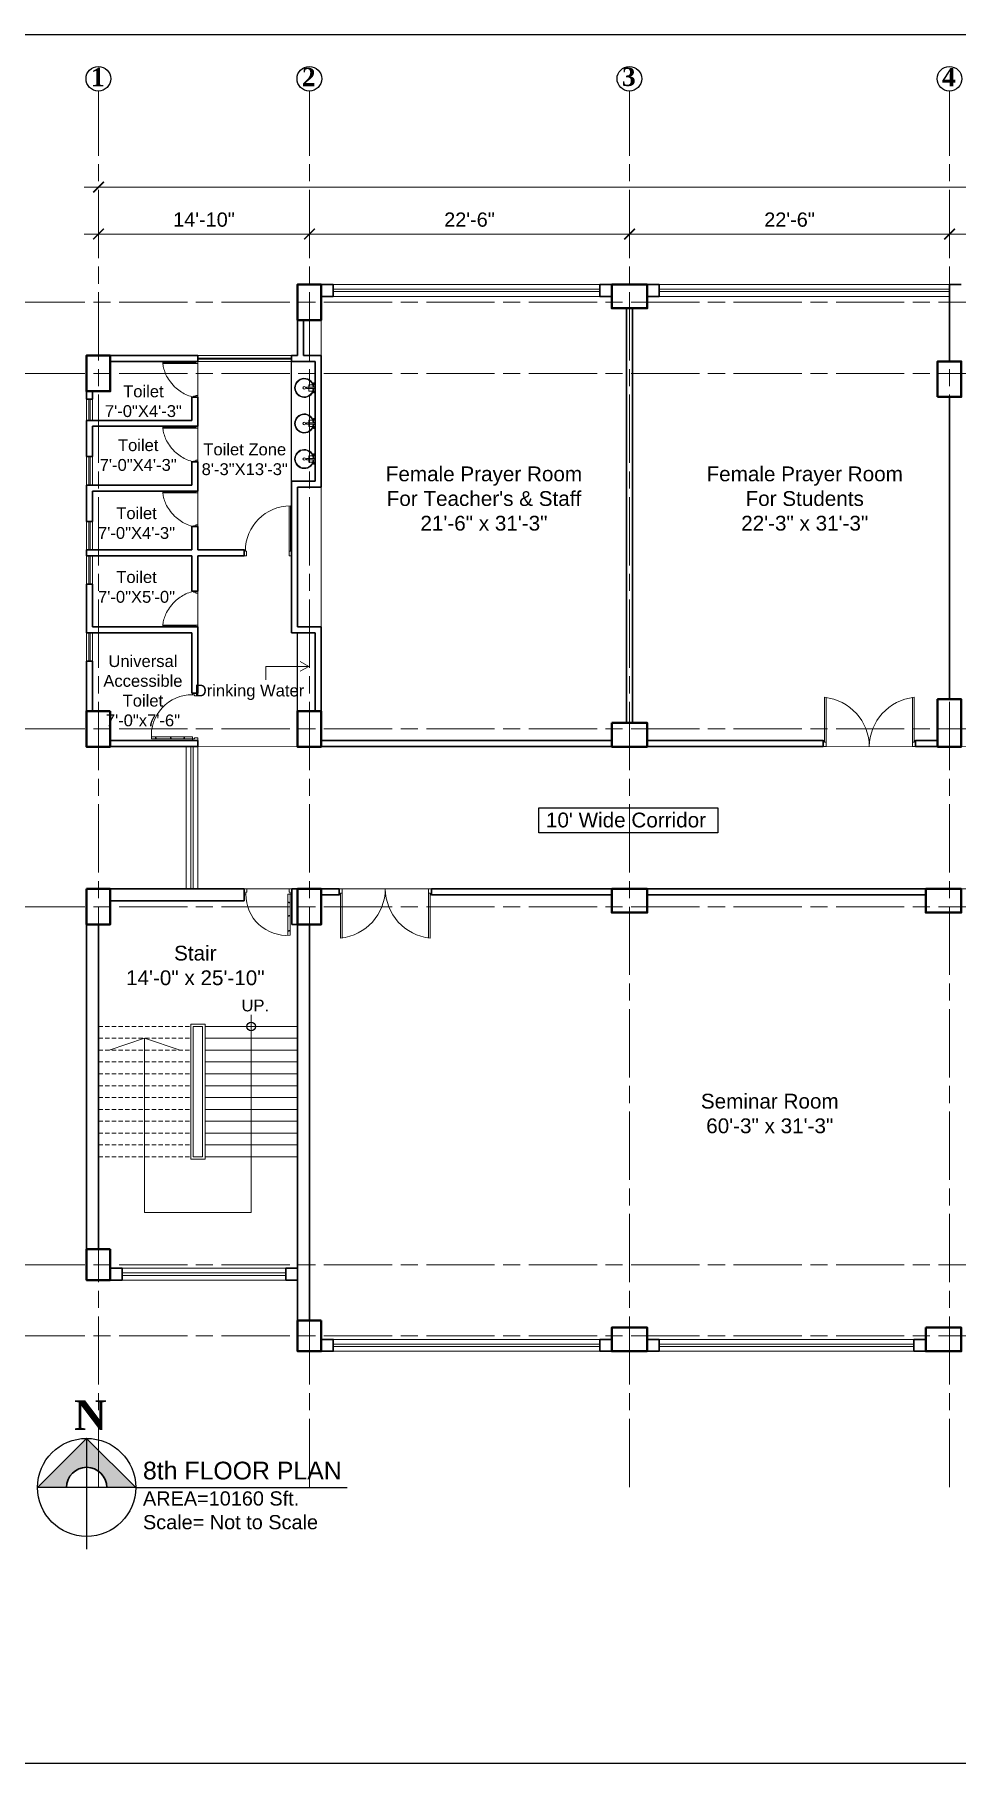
# Model space of a CAD drawing. Header units: inches. Extents: x -12 to 20935469, y -1604 to 24729220.
# Drawn here: x 20895921 to 20896698, y 24705706 to 24707164 of the extents above; entities that cross this region are included whole.
import ezdxf

# ---------------------------------------------------------------- set-up
doc = ezdxf.new("R2010")
doc.units = ezdxf.units.IN
doc.header["$LTSCALE"] = 0.03
doc.header["$MEASUREMENT"] = 0
doc.header["$PDMODE"] = 32
doc.header["$PDSIZE"] = 15
doc.linetypes.add('ACAD_ISO08W100', pattern=[36, 24, -3, 6, -3])
doc.linetypes.add('DASHED2', pattern=[0.375, 0.25, -0.125])
for name, color, linetype, lineweight in [('column', 1, 'Continuous', 40), ('Dim Line', 252, 'Continuous', 13), ('Door', 7, 'Continuous', 18), ('Gas', 21, 'Continuous', 5), ('Glass Line', 252, 'Continuous', 9), ('Grid Line', 252, 'Continuous', 18), ('Hatch', 253, 'Continuous', 15), ('Low Wall', 7, 'Continuous', 30), ('Main Wall', 7, 'Continuous', 30), ('RAIL', 23, 'Continuous', 13), ('STAIR', 46, 'Continuous', 15), ('TOILET FIXTURE', 142, 'Continuous', 5), ('wind.', 150, 'Continuous', 20)]:
    doc.layers.add(name, color=color, linetype=linetype, lineweight=lineweight)
doc.layers.add('TEXT', color=7, linetype='Continuous')
doc.styles.add('2', font='swisscl.ttf')
doc.styles.add('RomanS', font='arial.ttf', dxfattribs={"height": 12})
doc.styles.get("Standard").update_dxf_attribs({"font": 'timesbd.ttf'})
doc.dimstyles.new('Aec_Arch_I', dxfattribs={"dimscale": 96, "dimtxt": 12, "dimasz": 0.09375, "dimexe": 0.125, "dimexo": 0.125, "dimgap": 0.0625, "dimtad": 1, "dimdec": 0, "dimzin": 3, "dimdsep": 46, "dimlunit": 4, "dimtxsty": 'RomanS', "dimblk1": 'ARCHTICK', "dimblk2": 'ARCHTICK', "dimsah": 1, "dimcen": 0.09375, "dimdle": 0.125, "dimadec": 0, "dimazin": 0, "dimtfac": 0.75, "dimtdec": 0, "dimtmove": 2, "dimatfit": 3, "dimldrblk": 'ARCHTICK', "dimfxl": 1, "dimfrac": 1, "dimtolj": 1, "dimtzin": 0, "dimarcsym": 0})

# ---------------------------------------------------------------- blocks, each defined once
blk = doc.blocks.new('_ArchTick')
at = {"color": 0, "linetype": 'ByBlock', "lineweight": 35, "const_width": 0.15}
blk.add_lwpolyline([(-0.5, -0.5), (0.5, 0.5)], dxfattribs=at)
blk = doc.blocks.new('*D14')
at = {"layer": 'Defpoints', "color": 0, "transparency": 16777216}
for p in [(20831126.3, 24724578.2), (20830948.3, 24724562.3), (20831126.3, 24724562.3)]:
    blk.add_point(p, dxfattribs=at)
at = {"layer": 'Dim Line', "color": 0, "lineweight": -2, "transparency": 16777216}
for p, q in [((20830948.3, 24724574.3), (20830948.3, 24724590.2)), ((20831126.3, 24724574.3), (20831126.3, 24724590.2)), ((20830936.3, 24724578.2), (20831138.3, 24724578.2))]:
    blk.add_line(p, q, dxfattribs=at)
at = {"layer": 'Dim Line', "color": 0, "lineweight": -2, "transparency": 16777216, "xscale": 9, "yscale": 9, "zscale": 9, "rotation": 180}
blk.add_blockref('_ArchTick', (20830948.3, 24724578.2), dxfattribs=at)
at = {"layer": 'Dim Line', "color": 0, "lineweight": -2, "transparency": 16777216, "xscale": 9, "yscale": 9, "zscale": 9}
blk.add_blockref('_ArchTick', (20831126.3, 24724578.2), dxfattribs=at)
at = {"layer": 'Dim Line', "color": 0, "transparency": 16777216, "insert": (20831037.3, 24724590.3), "char_height": 12, "attachment_point": 5, "style": 'RomanS'}
blk.add_mtext('\\A1;14\'-10"', dxfattribs=at)
blk = doc.blocks.new('*D7')
at = {"layer": 'Defpoints', "color": 0, "transparency": 16777216}
for p in [(20831396.3, 24724578.2), (20831396.3, 24724578.2), (20831126.3, 24724562.3)]:
    blk.add_point(p, dxfattribs=at)
at = {"layer": 'Dim Line', "color": 0, "lineweight": -2, "transparency": 16777216}
for p, q in [((20831126.3, 24724574.3), (20831126.3, 24724590.2)), ((20831114.3, 24724578.2), (20831408.3, 24724578.2))]:
    blk.add_line(p, q, dxfattribs=at)
at = {"layer": 'Dim Line', "color": 0, "lineweight": -2, "transparency": 16777216, "xscale": 9, "yscale": 9, "zscale": 9, "rotation": 180}
blk.add_blockref('_ArchTick', (20831126.3, 24724578.2), dxfattribs=at)
at = {"layer": 'Dim Line', "color": 0, "lineweight": -2, "transparency": 16777216, "xscale": 9, "yscale": 9, "zscale": 9}
blk.add_blockref('_ArchTick', (20831396.3, 24724578.2), dxfattribs=at)
at = {"layer": 'Dim Line', "color": 0, "transparency": 16777216, "insert": (20831261.3, 24724590.3), "char_height": 12, "attachment_point": 5, "style": 'RomanS'}
blk.add_mtext('\\A1;22\'-6"', dxfattribs=at)
blk = doc.blocks.new('*D8')
at = {"layer": 'Defpoints', "color": 0, "transparency": 16777216}
for p in [(20831396.3, 24724578.2), (20831666.3, 24724578.2), (20831666.3, 24724578.2)]:
    blk.add_point(p, dxfattribs=at)
at = {"layer": 'Dim Line', "color": 0, "lineweight": -2, "transparency": 16777216}
blk.add_line((20831384.3, 24724578.2), (20831678.3, 24724578.2), dxfattribs=at)
at = {"layer": 'Dim Line', "color": 0, "lineweight": -2, "transparency": 16777216, "xscale": 9, "yscale": 9, "zscale": 9, "rotation": 180}
blk.add_blockref('_ArchTick', (20831396.3, 24724578.2), dxfattribs=at)
at = {"layer": 'Dim Line', "color": 0, "lineweight": -2, "transparency": 16777216, "xscale": 9, "yscale": 9, "zscale": 9}
blk.add_blockref('_ArchTick', (20831666.3, 24724578.2), dxfattribs=at)
at = {"layer": 'Dim Line', "color": 0, "transparency": 16777216, "insert": (20831531.3, 24724590.3), "char_height": 12, "attachment_point": 5, "style": 'RomanS'}
blk.add_mtext('\\A1;22\'-6"', dxfattribs=at)
blk = doc.blocks.new('*D9')
at = {"layer": 'Defpoints', "color": 0, "transparency": 16777216}
for p in [(20831666.3, 24724578.2), (20831844.3, 24724578.2), (20831844.3, 24724578.2)]:
    blk.add_point(p, dxfattribs=at)
at = {"layer": 'Dim Line', "color": 0, "lineweight": -2, "transparency": 16777216}
blk.add_line((20831654.3, 24724578.2), (20831856.3, 24724578.2), dxfattribs=at)
at = {"layer": 'Dim Line', "color": 0, "lineweight": -2, "transparency": 16777216, "xscale": 9, "yscale": 9, "zscale": 9, "rotation": 180}
blk.add_blockref('_ArchTick', (20831666.3, 24724578.2), dxfattribs=at)
at = {"layer": 'Dim Line', "color": 0, "lineweight": -2, "transparency": 16777216, "xscale": 9, "yscale": 9, "zscale": 9}
blk.add_blockref('_ArchTick', (20831844.3, 24724578.2), dxfattribs=at)
at = {"layer": 'Dim Line', "color": 0, "transparency": 16777216, "insert": (20831755.3, 24724590.3), "char_height": 12, "attachment_point": 5, "style": 'RomanS'}
blk.add_mtext('\\A1;14\'-10"', dxfattribs=at)
blk = doc.blocks.new('*D13')
at = {"layer": 'Defpoints', "color": 0, "transparency": 16777216}
for p in [(20830948.3, 24724610.7), (20832951.8, 24724617.8), (20832951.8, 24724610.7)]:
    blk.add_point(p, dxfattribs=at)
at = {"layer": 'Dim Line', "color": 0, "lineweight": -2, "transparency": 16777216}
for p, q in [((20830948.3, 24724622.7), (20830948.3, 24724629.8)), ((20832951.8, 24724622.7), (20832951.8, 24724629.8)), ((20830936.3, 24724617.8), (20832963.8, 24724617.8))]:
    blk.add_line(p, q, dxfattribs=at)
at = {"layer": 'Dim Line', "color": 0, "lineweight": -2, "transparency": 16777216, "xscale": 9, "yscale": 9, "zscale": 9, "rotation": 180}
blk.add_blockref('_ArchTick', (20830948.3, 24724617.8), dxfattribs=at)
at = {"layer": 'Dim Line', "color": 0, "lineweight": -2, "transparency": 16777216, "xscale": 9, "yscale": 9, "zscale": 9}
blk.add_blockref('_ArchTick', (20832951.8, 24724617.8), dxfattribs=at)
at = {"layer": 'Dim Line', "color": 0, "transparency": 16777216, "insert": (20831950, 24724629.9), "char_height": 12, "attachment_point": 5, "style": 'RomanS'}
blk.add_mtext('\\A1;166\'-11"', dxfattribs=at)
blk = doc.blocks.new('Door_45')
at = {"layer": 'Door'}
for p, q in [((1.5, 5), (1.5, 44)), ((1.5, 40), (2.2, 40)), ((2.2, 40), (2.2, 39.5)), ((2.2, 39.5), (2.7, 39.5)), ((2.7, 39.5), (2.7, 40)), ((2.7, 40), (3.5, 40)), ((3.5, 44), (3.5, 5)), ((1.5, 25.8), (2.2, 25.8)), ((2.2, 25.8), (2.2, 25.3)), ((2.2, 25.3), (2.7, 25.3)), ((2.7, 25.8), (3.5, 25.8)), ((2.7, 25.3), (2.7, 25.8)), ((0, 0), (0, 5)), ((0, 5), (1.5, 5)), ((1.5, 12.6), (2.2, 12.6)), ((3.5, 5), (1.5, 5)), ((1.5, 5), (1.5, 3)), ((1.5, 3), (2.5, 3)), ((2.2, 12.6), (2.2, 13.1)), ((2.2, 13.1), (2.7, 13.1)), ((2.5, 3), (2.5, 0)), ((2.7, 13.1), (2.7, 12.6)), ((2.7, 12.6), (3.5, 12.6)), ((42.5, 3), (42.5, 0)), ((43.5, 3), (42.5, 3)), ((45, 5), (43.5, 5)), ((43.5, 5), (43.5, 3)), ((45, 0), (45, 5)), ((2.5, 0), (0, 0)), ((42.5, 0), (45, 0))]:
    blk.add_line(p, q, dxfattribs=at)
blk.add_arc((4.7, 5.3), 38.8, 359.6233, 94.6685, dxfattribs=at)
blk = doc.blocks.new('sssss-flat-876')
at = {"layer": 'Door', "linetype": 'Continuous', "ltscale": 3}
blk.add_line((3666.5, 84027.2), (3666.5, 84055.7), dxfattribs=at)
at = {"layer": 'Door', "linetype": 'Continuous', "ltscale": 3, "extrusion": (-7.21527e-09, -3.35624e-18, 1), "elevation": 0}
for points in [[(3666.5, 84057.2), (3666.5, 84055.7), (3668.4, 84055.7), (3668.4, 84056.5), (3670.2, 84056.5), (3670.2, 84057.2)], [(3668.4, 84055.7), (3696.2, 84055.7), (3696.2, 84056.5), (3668.4, 84056.5)]]:
    blk.add_lwpolyline(points, close=True, dxfattribs=at)
at = {"layer": 'Door', "linetype": 'Continuous', "ltscale": 3, "flags": 128}
blk.add_lwpolyline([(3670.2, 84027.2, 0.04096), (3675.5, 84028.9, 0.082496), (3684.9, 84034.8, 0.052187), (3689.7, 84040, 0.043988), (3692.9, 84045, 0.036571), (3694.8, 84049.6, 0.034751), (3695.9, 84054.2, 0.011435), (3696.2, 84055.7)], format="xyb", dxfattribs=at)
at = {"layer": 'Door', "linetype": 'Continuous', "ltscale": 3}
blk.add_lwpolyline([(3666.5, 84027.2), (3666.5, 84028.7), (3668.4, 84028.7), (3668.4, 84027.9), (3670.2, 84027.9), (3670.2, 84027.2)], close=True, dxfattribs=at)
blk = doc.blocks.new('7-flat-72')
at = {"layer": 'Glass Line', "color": 8, "ltscale": 20}
for p, q in [((-64478.7, 376960.5), (-64480.3, 376960.5)), ((-64480.3, 376959.5), (-64480.3, 376960.5)), ((-64480.3, 376959.5), (-64480.3, 376960.5)), ((-64478.7, 376959.5), (-64480.3, 376959.5)), ((-64480.3, 376959.1), (-64480.3, 376959.4)), ((-64478.7, 376959.4), (-64480.3, 376959.4)), ((-64478.7, 376959.1), (-64480.3, 376959.1)), ((-64480.2, 376959.4), (-64480.2, 376959.5)), ((-64480.1, 376959.5), (-64480.1, 376960.5)), ((-64479.9, 376959.5), (-64479.9, 376960.5)), ((-64479.5, 376959.5), (-64479.5, 376960.5)), ((-64479.1, 376959.5), (-64479.1, 376960.5)), ((-64478.9, 376959.5), (-64478.9, 376960.5)), ((-64478.9, 376959.4), (-64478.9, 376959.5)), ((-64478.8, 376959.5), (-64478.8, 376960.5)), ((-64478.7, 376959.5), (-64478.7, 376960.5)), ((-64478.7, 376959.1), (-64478.7, 376959.4)), ((-64475.1, 376959.4), (-64476.9, 376959.4)), ((-64476.9, 376959.1), (-64476.9, 376959.4)), ((-64475.1, 376959.1), (-64476.9, 376959.1)), ((-64476.6, 376959.4), (-64476.6, 376966.6)), ((-64475.5, 376966.6), (-64476.6, 376966.6)), ((-64475.5, 376959.4), (-64475.5, 376966.6)), ((-64475.1, 376959.1), (-64475.1, 376959.4)), ((-64473.3, 376960.5), (-64471.7, 376960.5)), ((-64473.3, 376959.5), (-64473.3, 376960.5)), ((-64473.3, 376959.5), (-64473.3, 376960.5)), ((-64473.3, 376959.5), (-64471.7, 376959.5)), ((-64473.3, 376959.1), (-64473.3, 376959.4)), ((-64473.3, 376959.4), (-64471.7, 376959.4)), ((-64473.3, 376959.1), (-64471.7, 376959.1)), ((-64473.1, 376959.5), (-64473.1, 376960.5)), ((-64473.1, 376959.4), (-64473.1, 376959.5)), ((-64472.9, 376959.5), (-64472.9, 376960.5)), ((-64472.5, 376959.5), (-64472.5, 376960.5)), ((-64472.1, 376959.5), (-64472.1, 376960.5)), ((-64471.9, 376959.5), (-64471.9, 376960.5)), ((-64471.9, 376959.4), (-64471.9, 376959.5)), ((-64471.8, 376959.5), (-64471.8, 376960.5)), ((-64471.7, 376959.5), (-64471.7, 376960.5)), ((-64471.7, 376959.1), (-64471.7, 376959.4))]:
    blk.add_line(p, q, dxfattribs=at)
blk.add_circle((-64476, 376968.4, 0), 1.08, dxfattribs=at)
for radius, start, end in [(8.1, 273.8334, 266.1883), (7.55, 274.115, 265.9068)]:
    blk.add_arc((-64476, 376968.4, 0), radius, start, end, dxfattribs=at)
blk = doc.blocks.new('SFSFSFS-flat-72')
at = {"layer": 'TOILET FIXTURE', "ltscale": 0.2}
blk.add_lwpolyline([(-3918.5, -3608.1), (-3918.5, -3602.7), (-3923.9, -3602.7), (-3923.9, -3608.1)], close=True, dxfattribs=at)
at = {"layer": 'TOILET FIXTURE', "ltscale": 20}
blk.add_blockref('7-flat-72', (60554.8, -380567.2), dxfattribs=at)
blk = doc.blocks.new('$D40')
at = {"layer": 'Door'}
for p, q in [((1, 4), (1, 42)), ((2, 0), (2, 42)), ((1, 5), (0, 5)), ((2, 0), (0, 0)), ((2, 4), (1, 4)), ((39, 4), (38, 4)), ((38, 4), (38, 0)), ((40, 0), (38, 0)), ((40, 5), (39, 5)), ((39, 5), (39, 4))]:
    blk.add_line(p, q, dxfattribs=at)
blk.add_arc((1, 4), 38, 0, 90, dxfattribs=at)
blk = doc.blocks.new('fff')
at = {"layer": 'Grid Line', "color": 252, "linetype": 'ACAD_ISO08W100', "lineweight": 9, "ltscale": 80, "true_color": 0x939598}
for p, q in [((20830948.3, 24723521.1), (20830948.3, 24724698.8)), ((20831126.3, 24723521.1), (20831126.3, 24724698.8)), ((20831396.3, 24723521.1), (20831396.3, 24724698.8)), ((20831666.3, 24723521.1), (20831666.3, 24724698.8)), ((20833096.9, 24724520.6), (20830726.1, 24724520.6)), ((20833096.9, 24724460.6), (20830726.1, 24724460.6)), ((20833096.9, 24724160.7), (20830726.1, 24724160.7)), ((20833096.9, 24724010.7), (20830726.1, 24724010.7)), ((20833096.9, 24723708.7), (20830726.1, 24723708.7)), ((20833096.9, 24723648.8), (20830726.1, 24723648.8))]:
    blk.add_line(p, q, dxfattribs=at)
at = {"layer": 'Dim Line'}
for base, p1, p2, picture, middle in [((20832951.7523, 24724617.8128), (20830948.3088, 24724610.7482), (20832951.7523, 24724610.7482), '*D13', (20831950.0306, 24724629.9397)), ((20831126.3, 24724578.2), (20830948.3, 24724562.3), (20831126.3, 24724562.3), '*D14', (20831037.3, 24724590.3)), ((20831396.3, 24724578.2), (20831126.3, 24724562.3), (20831396.3, 24724578.2), '*D7', (20831261.3, 24724590.3)), ((20831666.3, 24724578.2), (20831396.3, 24724578.2), (20831666.3, 24724578.2), '*D8', (20831531.3, 24724590.3)), ((20831844.3, 24724578.2), (20831666.3, 24724578.2), (20831844.3, 24724578.2), '*D9', (20831755.3, 24724590.3))]:
    dim = blk.add_linear_dim(base=base, p1=p1, p2=p2, dimstyle='Aec_Arch_I', dxfattribs=at)
    dim.commit()
    dim.dimension.update_dxf_attribs({"geometry": picture, "text_midpoint": middle})

msp = doc.modelspace()

# ---------------------------------------------------------------- hatches: boundary and pattern name
at = {"layer": 'Low Wall'}
h = msp.add_hatch(color=256, dxfattribs=at)
h.paths.add_polyline_path([(20895947.6, 24705938.4), (20895923.2, 24705938.4), (20895964.6, 24705979.8), (20895964.6, 24705955.4, 0.414214)])
h.paths.add_polyline_path([(20895964.6, 24705955.4), (20895964.6, 24705979.8), (20896006.1, 24705938.4), (20895981.7, 24705938.4, 0.414214)])

# ---------------------------------------------------------------- linework, layer by layer
for p, q in [((20896137.5, 24706787.2), (20896137.5, 24706888.2)), ((20896142.5, 24706593.3), (20896142.5, 24706659.4)), ((20896053.5, 24706568.5), (20896058.5, 24706568.5)), ((20896585.9, 24706565.9), (20896585.9, 24706563.4)), ((20896663.9, 24706565.9), (20896663.9, 24706563.4)), ((20896172.5, 24706053.3), (20896172.5, 24706053.3)), ((20895964.6, 24705979.8), (20895964.6, 24705886.4)), ((20896006.1, 24705938.4), (20896184.4, 24705938.4))]:
    msp.add_line(p, q)
msp.add_lwpolyline([(20896346.2, 24706511.6), (20896497, 24706511.6), (20896497, 24706490.5), (20896346.2, 24706490.5)], close=True)
msp.add_lwpolyline([(20896006, 24705938.4), (20895923.2, 24705938.3)])
for centre, radius in [((20896103.5, 24706327.3), 3.61), ((20895964.6, 24705938.4), 41.4)]:
    msp.add_circle(centre, radius)
at = {"layer": 'column', "lineweight": 40, "ltscale": 20}
for points in [[(20896162.5, 24706953.2), (20896142.5, 24706953.2), (20896142.5, 24706923.2), (20896162.5, 24706923.2)], [(20896407.6, 24706953.2), (20896407.6, 24706933.2), (20896437.6, 24706933.2), (20896437.6, 24706953.2)], [(20895984.5, 24706893.2), (20895964.5, 24706893.2), (20895964.5, 24706863.2), (20895984.5, 24706863.2)], [(20896682.5, 24706858.4), (20896702.5, 24706858.4), (20896702.5, 24706888.4), (20896682.5, 24706888.4)], [(20896682.5, 24706563.3), (20896702.5, 24706563.3), (20896702.5, 24706603.3), (20896682.5, 24706603.3)], [(20895984.5, 24706593.3), (20895964.5, 24706593.3), (20895964.5, 24706563.3), (20895984.5, 24706563.3)], [(20896162.5, 24706593.3), (20896142.5, 24706593.3), (20896142.5, 24706563.3), (20896162.5, 24706563.3)], [(20896407.6, 24706583.3), (20896407.6, 24706563.3), (20896437.6, 24706563.3), (20896437.6, 24706583.3)], [(20895964.6, 24706443.3), (20895984.6, 24706443.3), (20895984.6, 24706413.3), (20895964.6, 24706413.3)], [(20896142.6, 24706443.3), (20896162.6, 24706443.3), (20896162.6, 24706413.3), (20896142.6, 24706413.3)], [(20896407.6, 24706443.3), (20896407.6, 24706423.3), (20896437.6, 24706423.3), (20896437.6, 24706443.3)], [(20896672.5, 24706443.3), (20896672.5, 24706423.3), (20896702.5, 24706423.3), (20896702.5, 24706443.3)], [(20895984.6, 24706139.3), (20895964.6, 24706139.3), (20895964.6, 24706113.3), (20895984.6, 24706113.3)], [(20896162.6, 24706079.3), (20896142.6, 24706079.3), (20896142.6, 24706053.3), (20896162.6, 24706053.3)], [(20896437.6, 24706053.3), (20896437.6, 24706073.3), (20896407.6, 24706073.3), (20896407.6, 24706053.3)], [(20896672.5, 24706073.3), (20896672.5, 24706053.3), (20896702.5, 24706053.3), (20896702.5, 24706073.3)]]:
    msp.add_lwpolyline(points, close=True, dxfattribs=at)
at = {"layer": 'Defpoints'}
msp.add_lwpolyline([(20895720, 24707164.1), (20898158.8, 24707164.1), (20898158.8, 24705705.5), (20895720, 24705705.5)], close=True, dxfattribs=at)
at = {"layer": 'Door'}
for p, q in [((20896587.2, 24706567.1), (20896587.2, 24706605)), ((20896588.5, 24706563.4), (20896588.5, 24706604.9)), ((20896661.3, 24706563.4), (20896661.3, 24706604.9)), ((20896662.6, 24706567.1), (20896662.6, 24706605)), ((20896587.2, 24706568.4), (20896585.9, 24706568.4)), ((20896588.5, 24706563.4), (20896585.9, 24706563.4)), ((20896588.5, 24706567.1), (20896587.2, 24706567.1)), ((20896661.3, 24706567.1), (20896662.6, 24706567.1)), ((20896661.3, 24706563.4), (20896663.9, 24706563.4)), ((20896662.6, 24706568.4), (20896663.9, 24706568.4)), ((20896180.2, 24706443.3), (20896177.6, 24706443.3)), ((20896178.9, 24706438.3), (20896177.6, 24706438.3)), ((20896178.9, 24706439.6), (20896178.9, 24706401.7)), ((20896180.2, 24706439.6), (20896178.9, 24706439.6)), ((20896180.2, 24706443.3), (20896180.2, 24706401.8)), ((20896253, 24706443.3), (20896253, 24706401.8)), ((20896253, 24706443.3), (20896255.6, 24706443.3)), ((20896253, 24706439.6), (20896254.3, 24706439.6)), ((20896254.3, 24706439.6), (20896254.3, 24706401.7)), ((20896254.3, 24706438.3), (20896255.6, 24706438.3))]:
    msp.add_line(p, q, dxfattribs=at)
for centre, start, end in [((20896582.6, 24706562.9), 0.5906, 83.7783), ((20896667.2, 24706562.9), 96.2217, 179.4094), ((20896174.3, 24706443.8), 276.2217, 359.4094), ((20896258.9, 24706443.8), 180.5906, 263.7783)]:
    msp.add_arc(centre, 42.3, start, end, dxfattribs=at)
at = {"layer": 'Gas', "color": 0, "lineweight": 5}
for points in [[(20896064.5, 24706329.3), (20896052.5, 24706329.3), (20896052.5, 24706215.3), (20896064.5, 24706215.3)], [(20896062.5, 24706327.3), (20896054.5, 24706327.3), (20896054.5, 24706217.3), (20896062.5, 24706217.3)]]:
    msp.add_lwpolyline(points, close=True, dxfattribs=at)
at = {"layer": 'Hatch', "lineweight": 5}
for p, q in [((20896162.5, 24706893.2), (20896162.5, 24706923.2)), ((20896162.5, 24706664.4), (20896162.5, 24706782.2))]:
    msp.add_line(p, q, dxfattribs=at)
at = {"layer": 'Hatch', "lineweight": 0}
msp.add_lwpolyline([(20897894, 24706563.4), (20897060.1, 24706563.4), (20897060.1, 24706878.2), (20896880.4, 24706878.4), (20896880.4, 24706563.3), (20896058.5, 24706563.5), (20896058.5, 24706443.4), (20896880.5, 24706443.4), (20896880.5, 24706223.9), (20897090.1, 24706223.9), (20897090.1, 24706073.3), (20897090.1, 24706058.4), (20897091.5, 24706058.4), (20897195.2, 24706058.4), (20897193, 24706443.4), (20897894, 24706443.4)], close=True, dxfattribs=at)
at = {"layer": 'Low Wall', "color": 0}
msp.add_lwpolyline([(20895923.2, 24705938.4), (20895964.6, 24705979.8), (20896006.1, 24705938.4)], dxfattribs=at)
at = {"layer": 'Low Wall'}
msp.add_arc((20895964.6, 24705938.4), 17, 0, 180, dxfattribs=at)
at = {"layer": 'Main Wall', "lineweight": 30}
for p, q in [((20896692.5, 24706953.2), (20896702.5, 24706953.2)), ((20896692.5, 24706888.4), (20896692.5, 24706953.2)), ((20896142.5, 24706893.2), (20896142.5, 24706923.2)), ((20896147.5, 24706893.2), (20896147.5, 24706923.2)), ((20896420.1, 24706583.3), (20896420.1, 24706933.2)), ((20896425.1, 24706583.3), (20896425.1, 24706933.2)), ((20896692.5, 24706907.2), (20896692.5, 24706907.2)), ((20895984.5, 24706893.2), (20896058.5, 24706893.2)), ((20896058.5, 24706888.2), (20896058.5, 24706893.2)), ((20896137.5, 24706893.2), (20896142.5, 24706893.2)), ((20896137.5, 24706888.2), (20896137.5, 24706893.2)), ((20896147.5, 24706893.2), (20896162.5, 24706893.2)), ((20896162.5, 24706782.2), (20896162.5, 24706893.2)), ((20896692.5, 24706901.2), (20896692.5, 24706901.2)), ((20895984.5, 24706888.2), (20896058.5, 24706888.2)), ((20896137.5, 24706888.2), (20896157.5, 24706888.2)), ((20896157.5, 24706787.2), (20896157.5, 24706888.2)), ((20895964.5, 24706856.6), (20895964.5, 24706863.2)), ((20896053.5, 24706858.2), (20896058.5, 24706858.2)), ((20896053.5, 24706858.2), (20896053.5, 24706838.6)), ((20896692.5, 24706603.3), (20896692.5, 24706858.4)), ((20896053.5, 24706838.6), (20895964.5, 24706838.6)), ((20895964.5, 24706808), (20895964.5, 24706838.6)), ((20896058.5, 24706833.6), (20895969.5, 24706833.6)), ((20896053.5, 24706803.6), (20896053.5, 24706784)), ((20896058.5, 24706803.6), (20896053.5, 24706803.6)), ((20896053.5, 24706784), (20895964.5, 24706784)), ((20895964.5, 24706753.4), (20895964.5, 24706784)), ((20896058.5, 24706779), (20895969.5, 24706779)), ((20895969.5, 24706779), (20895969.5, 24706753.4)), ((20896137.5, 24706729.4), (20896137.5, 24706787.2)), ((20896137.5, 24706787.2), (20896157.5, 24706787.2)), ((20896142.5, 24706664.4), (20896142.5, 24706782.2)), ((20896142.5, 24706782.2), (20896162.5, 24706782.2)), ((20895964.5, 24706753.4), (20895969.5, 24706753.4)), ((20896058.5, 24706749), (20896053.5, 24706749)), ((20895964.5, 24706729.4), (20896053.5, 24706729.4)), ((20895964.5, 24706724.4), (20895964.5, 24706729.4)), ((20896097.5, 24706724.4), (20896097.5, 24706729.4)), ((20896137.5, 24706659.4), (20896137.5, 24706729.4)), ((20896053.5, 24706724.4), (20895964.5, 24706724.4)), ((20896053.5, 24706694.4), (20896053.5, 24706724.4)), ((20896058.5, 24706694.4), (20896058.5, 24706724.4)), ((20896097.5, 24706724.4), (20896058.5, 24706724.4)), ((20895969.5, 24706700.4), (20895964.5, 24706700.4)), ((20895964.5, 24706659.4), (20895964.5, 24706700.4)), ((20895969.5, 24706700.4), (20895969.5, 24706664.4)), ((20896058.5, 24706694.4), (20896053.5, 24706694.4)), ((20896053.5, 24706659.4), (20895964.5, 24706659.4)), ((20896058.5, 24706664.4), (20895969.5, 24706664.4)), ((20896053.5, 24706608.5), (20896053.5, 24706659.4)), ((20896058.5, 24706608.5), (20896058.5, 24706664.4)), ((20896137.5, 24706659.4), (20896157.5, 24706659.4)), ((20896142.5, 24706664.4), (20896162.5, 24706664.4)), ((20896157.5, 24706593.3), (20896157.5, 24706659.4)), ((20896162.5, 24706593.3), (20896162.5, 24706664.4)), ((20895964.5, 24706593.3), (20895964.5, 24706635.4)), ((20895969.5, 24706635.4), (20895964.5, 24706635.4)), ((20895969.5, 24706635.4), (20895969.5, 24706593.3)), ((20896058.5, 24706608.5), (20896053.5, 24706608.5)), ((20896058.5, 24706568.5), (20895984.5, 24706568.5)), ((20896058.5, 24706563.5), (20895984.5, 24706563.5)), ((20896058.5, 24706568.5), (20896058.5, 24706563.5)), ((20896407.6, 24706568.4), (20896162.5, 24706568.4)), ((20896407.6, 24706563.4), (20896162.5, 24706563.4)), ((20896437.6, 24706568.4), (20896585.9, 24706568.4)), ((20896437.6, 24706563.4), (20896585.9, 24706563.4)), ((20896585.9, 24706563.4), (20896585.9, 24706568.4)), ((20896663.9, 24706563.4), (20896663.9, 24706568.4)), ((20896663.9, 24706568.4), (20896682.5, 24706568.4)), ((20896663.9, 24706563.4), (20896682.5, 24706563.4)), ((20896097.6, 24706443.3), (20895984.6, 24706443.3)), ((20896097.6, 24706443.3), (20896097.6, 24706433.3)), ((20896142.6, 24706443.3), (20896137.6, 24706443.3)), ((20896137.6, 24706443.3), (20896137.6, 24706413.3)), ((20896152.6, 24706443.3), (20896142.6, 24706443.3)), ((20896162.6, 24706443.3), (20896177.6, 24706443.3)), ((20896177.6, 24706438.3), (20896162.6, 24706438.3)), ((20896177.6, 24706443.3), (20896177.6, 24706438.3)), ((20896255.6, 24706443.3), (20896407.6, 24706443.3)), ((20896255.6, 24706438.3), (20896255.6, 24706443.3)), ((20896407.6, 24706438.3), (20896255.6, 24706438.3)), ((20896437.6, 24706443.3), (20896672.5, 24706443.3)), ((20896672.5, 24706438.3), (20896437.6, 24706438.3)), ((20896097.6, 24706433.3), (20895984.6, 24706433.3)), ((20895964.6, 24706413.3), (20895964.6, 24706139.3)), ((20895974.6, 24706413.3), (20895974.6, 24706139.3)), ((20896137.6, 24706413.3), (20896142.6, 24706413.3)), ((20896142.6, 24706079.3), (20896142.6, 24706413.3)), ((20896152.6, 24706079.3), (20896152.6, 24706413.3))]:
    msp.add_line(p, q, dxfattribs=at)
for points in [[(20896162.5, 24706953.2), (20896172.5, 24706953.2), (20896172.5, 24706943.2), (20896162.5, 24706943.2)], [(20896407.5, 24706953.2), (20896397.5, 24706953.2), (20896397.5, 24706943.2), (20896407.5, 24706943.2)], [(20896437.5, 24706953.2), (20896447.5, 24706953.2), (20896447.5, 24706943.2), (20896437.5, 24706943.2)], [(20895969.5, 24706863.2), (20895969.5, 24706856.6)], [(20895969.5, 24706856.6), (20895964.5, 24706856.6)], [(20896058.5, 24706858.2), (20896058.5, 24706833.6)], [(20895969.5, 24706833.6), (20895969.5, 24706808)], [(20895969.5, 24706808), (20895964.5, 24706808)], [(20896058.5, 24706803.6), (20896058.5, 24706779)], [(20896053.5, 24706749), (20896053.5, 24706729.4)], [(20896058.5, 24706749), (20896058.5, 24706729.4)], [(20896058.5, 24706729.4), (20896097.5, 24706729.4)], [(20896162.6, 24706053.3), (20896172.6, 24706053.3), (20896172.6, 24706063.3), (20896162.6, 24706063.3)], [(20896407.6, 24706053.3), (20896397.6, 24706053.3), (20896397.6, 24706063.3), (20896407.6, 24706063.3)], [(20896437.6, 24706053.3), (20896447.6, 24706053.3), (20896447.6, 24706063.3), (20896437.6, 24706063.3)], [(20896672.5, 24706053.3), (20896662.5, 24706053.3), (20896662.5, 24706063.3), (20896672.5, 24706063.3)]]:
    msp.add_lwpolyline(points, dxfattribs=at)
at = {"layer": 'Main Wall'}
for points in [[(20895984.6, 24706123.3), (20895994.6, 24706123.3), (20895994.6, 24706113.3), (20895984.6, 24706113.3)], [(20896132.6, 24706123.3), (20896142.6, 24706123.3), (20896142.6, 24706113.3), (20896132.6, 24706113.3)]]:
    msp.add_lwpolyline(points, close=True, dxfattribs=at)
at = {"layer": 'RAIL', "lineweight": 9}
for p, q in [((20896103.5, 24706337), (20896103.5, 24706170.3)), ((20896013.5, 24706317.3), (20895983.5, 24706307.3)), ((20896013.5, 24706170.3), (20896013.5, 24706317.3)), ((20896043.5, 24706307.3), (20896013.5, 24706317.3)), ((20896142.5, 24706307.3), (20896064.5, 24706307.3)), ((20896103.5, 24706170.3), (20896013.5, 24706170.3))]:
    msp.add_line(p, q, dxfattribs=at)
at = {"layer": 'STAIR', "color": 253, "lineweight": 5}
for p, q in [((20896152.1, 24706631), (20896115.8, 24706631)), ((20896115.8, 24706631), (20896115.8, 24706619.8)), ((20896152.1, 24706631), (20896144.8, 24706635.1)), ((20896152.1, 24706631), (20896144.8, 24706627))]:
    msp.add_line(p, q, dxfattribs=at)
at = {"layer": 'STAIR', "color": 32, "linetype": 'DASHED2', "lineweight": 5, "ltscale": 500}
for p, q in [((20895974.5, 24706327.3), (20896052.5, 24706327.3)), ((20895974.5, 24706317.3), (20896052.5, 24706317.3)), ((20895974.5, 24706307.3), (20896052.5, 24706307.3)), ((20895974.5, 24706297.3), (20896052.5, 24706297.3)), ((20895974.5, 24706287.3), (20896052.5, 24706287.3)), ((20895974.5, 24706277.3), (20896052.5, 24706277.3)), ((20895974.5, 24706267.3), (20896052.5, 24706267.3)), ((20895974.5, 24706257.3), (20896052.5, 24706257.3)), ((20895974.5, 24706247.3), (20896052.5, 24706247.3)), ((20895974.5, 24706237.3), (20896052.5, 24706237.3)), ((20895974.5, 24706227.3), (20896052.5, 24706227.3)), ((20895974.5, 24706217.3), (20896052.5, 24706217.3))]:
    msp.add_line(p, q, dxfattribs=at)
at = {"layer": 'STAIR', "color": 32, "lineweight": 5}
for p, q in [((20896064.5, 24706327.3), (20896142.5, 24706327.3)), ((20896064.5, 24706317.3), (20896142.5, 24706317.3)), ((20896082.5, 24706307.3), (20896142.5, 24706307.3)), ((20896064.5, 24706297.3), (20896142.5, 24706297.3)), ((20896064.5, 24706287.3), (20896142.5, 24706287.3)), ((20896064.5, 24706277.3), (20896142.5, 24706277.3)), ((20896064.5, 24706267.3), (20896142.5, 24706267.3)), ((20896064.5, 24706257.3), (20896142.5, 24706257.3)), ((20896064.5, 24706247.3), (20896142.5, 24706247.3)), ((20896064.5, 24706237.3), (20896142.5, 24706237.3)), ((20896064.5, 24706227.3), (20896142.5, 24706227.3)), ((20896064.5, 24706217.3), (20896142.5, 24706217.3))]:
    msp.add_line(p, q, dxfattribs=at)
at = {"layer": 'TEXT'}
for centre in [(20895974.5, 24707126.8), (20896152.5, 24707126.8), (20896422.5, 24707126.8), (20896692.5, 24707126.8)]:
    msp.add_circle(centre, 10.4, dxfattribs=at)
at = {"layer": 'wind.', "lineweight": 5}
for p, q in [((20896397.5, 24706953.2), (20896172.5, 24706953.2)), ((20896172.5, 24706949.2), (20896397.5, 24706949.3)), ((20896447.5, 24706953.2), (20896692.5, 24706953.2)), ((20896447.5, 24706949.2), (20896692.5, 24706949.3)), ((20896172.5, 24706947.2), (20896397.5, 24706947.3)), ((20896172.5, 24706943.2), (20896397.5, 24706943.2)), ((20896447.5, 24706947.2), (20896692.5, 24706947.3)), ((20896447.5, 24706943.2), (20896692.5, 24706943.2)), ((20896058.5, 24706893.2), (20896137.5, 24706893.2)), ((20896058.5, 24706891.2), (20896137.5, 24706891.2)), ((20896058.5, 24706890.2), (20896137.5, 24706890.2)), ((20896058.5, 24706888.2), (20896137.5, 24706888.2)), ((20895964.5, 24706856.6), (20895964.5, 24706838.6)), ((20895966.5, 24706856.6), (20895966.5, 24706838.6)), ((20895967.5, 24706856.6), (20895967.5, 24706838.6)), ((20895969.5, 24706856.6), (20895969.5, 24706838.6)), ((20895964.5, 24706808), (20895964.5, 24706784)), ((20895966.5, 24706808), (20895966.5, 24706784)), ((20895967.5, 24706808), (20895967.5, 24706784)), ((20895969.5, 24706808), (20895969.5, 24706784)), ((20895964.5, 24706729.4), (20895964.5, 24706753.4)), ((20895966.5, 24706729.4), (20895966.5, 24706753.4)), ((20895967.5, 24706729.4), (20895967.5, 24706753.4)), ((20895969.5, 24706729.4), (20895969.5, 24706753.4)), ((20895964.5, 24706700.4), (20895964.5, 24706724.4)), ((20895966.5, 24706700.4), (20895966.5, 24706724.4)), ((20895967.5, 24706700.4), (20895967.5, 24706724.4)), ((20895969.5, 24706700.4), (20895969.5, 24706724.4)), ((20895964.5, 24706635.4), (20895964.5, 24706659.4)), ((20895966.5, 24706635.4), (20895966.5, 24706659.4)), ((20895967.5, 24706635.4), (20895967.5, 24706659.4)), ((20895969.5, 24706635.4), (20895969.5, 24706659.4)), ((20896048.6, 24706443.3), (20896048.6, 24706563.4)), ((20896052.6, 24706443.3), (20896052.6, 24706563.4)), ((20896054.6, 24706443.3), (20896054.6, 24706563.4)), ((20895989.6, 24706123.3), (20896137.6, 24706123.3)), ((20895994.6, 24706119.3), (20896132.6, 24706119.3)), ((20895994.6, 24706117.3), (20896132.6, 24706117.3)), ((20895989.6, 24706113.3), (20896137.6, 24706113.3)), ((20896397.5, 24706063.3), (20896172.6, 24706063.3)), ((20896397.5, 24706059.3), (20896172.6, 24706059.3)), ((20896437.6, 24706059.3), (20896437.5, 24706059.3)), ((20896662.5, 24706063.3), (20896447.6, 24706063.3)), ((20896662.5, 24706059.3), (20896447.6, 24706059.3)), ((20896397.5, 24706057.3), (20896172.6, 24706057.3)), ((20896397.5, 24706053.3), (20896172.6, 24706053.3)), ((20896407.5, 24706057.3), (20896407.5, 24706057.3)), ((20896437.6, 24706057.3), (20896437.5, 24706057.3)), ((20896662.5, 24706057.3), (20896447.6, 24706057.3)), ((20896662.5, 24706053.3), (20896447.6, 24706053.3))]:
    msp.add_line(p, q, dxfattribs=at)
at = {"layer": 'wind.'}
msp.add_line((20896058.5, 24706443.3), (20896058.5, 24706563.5), dxfattribs=at)

# ---------------------------------------------------------------- block references
at = {"layer": 'Door', "ltscale": 20, "xscale": -1}
for p in [(20899725, 24622831), (20899725, 24622776.4), (20899725, 24622721.8)]:
    msp.add_blockref('sssss-flat-876', p, dxfattribs=at)
at = {"layer": 'Door', "xscale": -1}
msp.add_blockref('$D40', (20896137.5, 24706724.4), dxfattribs=at)
at = {"layer": 'Door', "ltscale": 20, "rotation": 180}
msp.add_blockref('sssss-flat-876', (20899725, 24790721.6), dxfattribs=at)
at = {"layer": 'Door', "color": 250, "ltscale": 20, "xscale": 0.8888888888759539, "yscale": 0.8888888888759539, "zscale": 0.8888888888759539}
for p, rotation in [((20896058.4, 24706568.5), 90.00000000000001), ((20896137.6, 24706443.3), 180)]:
    msp.add_blockref('Door_45', p, dxfattribs=dict(at, rotation=rotation))
at = {"layer": 'Hatch', "lineweight": 0}
msp.add_blockref('fff', (65026.3, -17582.4), dxfattribs=at)
at = {"layer": 'TOILET FIXTURE', "ltscale": 20, "rotation": 90.00000000000001}
for p in [(20892549.4, 24710787.2), (20892549.4, 24710757.2), (20892549.4, 24710727.2)]:
    msp.add_blockref('SFSFSFS-flat-72', p, dxfattribs=at)

# ---------------------------------------------------------------- texts
msp.add_text('N', height=25.2).set_placement((20895954, 24705986.8))
at = {"layer": 'TEXT', "char_height": 15.44, "width": 227.458, "attachment_point": 8, "rotation": 0}
for s, insert in [('\\A1;1', (20895974, 24707120.5)), ('\\A1;2', (20896152, 24707120.5)), ('\\A1;3', (20896422, 24707120.5)), ('\\A1;4', (20896692, 24707120.5))]:
    msp.add_mtext(s, dxfattribs=dict(at, insert=insert))
at = {"layer": 'TEXT', "color": 30, "lineweight": 5, "ltscale": 20, "attachment_point": 2, "style": '2'}
for s, width, gutter_width, insert, char_height in [('{\\fArial|b0|i0|c0|p34;\\C0;Toilet \\P7\'-0"X4\'-3"}', 104.76, 0.5, (20896012.5, 24706868.1), 10), ('{\\fArial|b0|i0|c0|p34;\\C0;Toilet \\P7\'-0"X4\'-3"}', 104.76, 0.5, (20896008.1, 24706822.7), 10), ('{\\fArial|b0|i0|c0|p34;\\C0;Toilet Zone\\P8\'-3"X13\'-3"}', 104.76, 0.5, (20896098, 24706819.1), 10), ('\\pxsm1;{\\fArial|b0|i0|c0|p34;\\C0;Female Prayer Room\\PFor Teacher\'s & Staff\\P21\'-6" x 31\'-3" }', 235.592, 0.75, (20896299.8, 24706799.7), 12.476), ('\\pxsm1;{\\fArial|b0|i0|c0|p34;\\C0;Female Prayer Room\\PFor Students\\P22\'-3" x 31\'-3" }', 204.588, 0.75, (20896570.4, 24706799.7), 12.476), ('{\\fArial|b0|i0|c0|p34;\\C0;Toilet \\P7\'-0"X4\'-3"}', 104.76, 0.5, (20896006.7, 24706765.3), 10), ('{\\fArial|b0|i0|c0|p34;\\C0;Toilet \\P7\'-0"X5\'-0"}', 104.76, 0.5, (20896006.7, 24706711.4), 10), ('{\\fArial|b0|i0|c0|p34;\\C0;Universal Accessible Toilet\\P7\'-0"x7\'-6"}', 89.095, 0.35, (20896012.1, 24706640.5), 10), ('\\pxsm1;{\\fArial|b0|i0|c0|p34;\\C0;Drinking Water }', 88.563, 0.282, (20896102, 24706615.7), 10), ("\\pxsm1,qc;{\\fArial|b0|i0|c0|p34;\\C0;10' Wide Corridor}", 227.89, 0.75, (20896419.6, 24706507.7), 12.476), ('\\pxsm1;{\\fArial|b0|i0|c0|p34;\\C0;Stair\\P14\'-0" x 25\'-10"  }', 148.355, 0.282, (20896056.3, 24706395.4), 12.476), ('{\\fArial|b0|i0|c0|p34;\\C0;UP.}', 104.76, 0.5, (20896106.9, 24706350), 10), ('\\pxsm1;{\\fArial|b0|i0|c0|p34;\\C0;Seminar Room\\P60\'-3" x 31\'-3" }', 157.249, 0.75, (20896540.9, 24706270.5), 12.476), ('\\A1;\\pxql;{\\fArial|b0|i0|c0|p34;\\C0;8th FLOOR PLAN \\P\\H0.8x;AREA=10160 Sft.\\PScale= Not to Scale}', 640.124, 0.5, (20896332.2, 24705960.1), 15)]:
    msp.add_mtext_dynamic_manual_height_columns(s, width=width, gutter_width=gutter_width, heights=[0], dxfattribs=dict(at, insert=insert, char_height=char_height))

doc.saveas('drawing.dxf')
